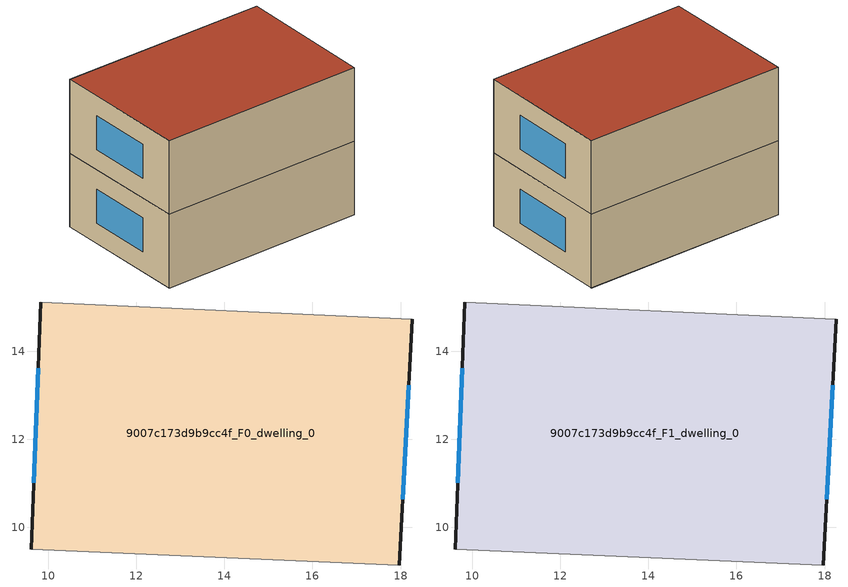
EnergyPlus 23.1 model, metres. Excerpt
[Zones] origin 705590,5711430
9007c173d9b9cc4f_F0_dwelling_0
 floor ground (EU_floor_Construction): 18.26,14.73 17.97,9.15 9.62,9.51 9.83,15.12 z0
 wall outside (EU_wall_Construction): 17.97,9.15 18.26,14.73 / 9.83,15.12 9.62,9.51 z0:3
 wall adiabatic (EU_wall_Construction): 18.26,14.73 9.83,15.12 / 9.62,9.51 17.97,9.15 z0:3
 window (EU_Window_Construction): 18.05,10.65 18.18,13.23 / 9.77,13.61 9.67,11.02 z0.81:2.19
9007c173d9b9cc4f_F1_dwelling_0
 floor to 9007c173d9b9cc4f_F0_dwelling_0 (EU_floor_Construction): 18.26,14.73 17.97,9.15 9.62,9.51 9.83,15.12 z3
 wall outside (EU_wall_Construction): 17.97,9.15 18.26,14.73 / 9.83,15.12 9.62,9.51 z3:6
 wall adiabatic (EU_wall_Construction): 18.26,14.73 9.83,15.12 / 9.62,9.51 17.97,9.15 z3:6
 window (EU_Window_Construction): 18.05,10.65 18.18,13.23 / 9.77,13.61 9.67,11.02 z3.81:5.19
 roof outside (EU_roof_Construction): 17.97,9.15 18.26,14.73 9.83,15.12 9.62,9.51 z6
shading: 18.26,14.73 9.83,15.12 / 9.62,9.51 17.97,9.15 z0:6
[Building]
EU S2 Campaign: North Axis=0; Terrain=City; Solar Distribution=FullExterior
[Site:Location]
London: Latitude=51.5; Longitude=-0.5; Time Zone=0; Elevation=25
[SizingPeriod:WeatherFileDays]
AnnualSizingPeriod: Begin Month=1; Begin Day of Month=1; End Month=12; End Day of Month=31; Day of Week for Start Day=Monday; Use Weather File Daylight Saving Period=No; Use Weather File Rain and Snow Indicators=No
[MATERIAL]
EU_InternalMass_Material: Roughness=MediumRough; Thickness=0.1; Conductivity=1; Density=1800; Specific Heat=900; Thermal Absorptance=0.9; Solar Absorptance=0.7; Visible Absorptance=0.7
[MATERIAL:NOMASS] Roughness=MediumRough; Thermal Absorptance=0.9; Solar Absorptance=0.7; Visible Absorptance=0.7
Name | Thermal Resistance
EU_wall_NoMass | 0.735294
EU_roof_NoMass | 0.520833
EU_floor_NoMass | 1.81159
[WINDOWMATERIAL:SIMPLEGLAZINGSYSTEM]
EU_Window_SimpleGlazing: UFactor=3.92; Solar Heat Gain Coefficient=0.85; Visible Transmittance=0.85
[CONSTRUCTION]
EU_wall_Construction: EU_wall_NoMass
EU_roof_Construction: EU_roof_NoMass
EU_floor_Construction: EU_floor_NoMass
EU_Window_Construction: EU_Window_SimpleGlazing
EU_InternalMass_Construction: EU_InternalMass_Material
[ZONE] Type=1; Multiplier=1; Ceiling Height=autocalculate; Floor Area=autocalculate; Part of Total Floor Area=Yes
Name | Volume
9007c173d9b9cc4f_F0_dwelling_0 | 141.146
9007c173d9b9cc4f_F1_dwelling_0 | 141.145
[INTERNALMASS] Construction=EU_InternalMass_Construction; Surface Area=47.0487
Name | Zone or ZoneList
9007c173d9b9cc4f_F0_dwelling_0_EU_InternalMass | 9007c173d9b9cc4f_F0_dwelling_0
9007c173d9b9cc4f_F1_dwelling_0_EU_InternalMass | 9007c173d9b9cc4f_F1_dwelling_0
[OTHEREQUIPMENT] Fuel Type=Electricity; Design Level Calculation Method=Watts/Area; Power per Zone Floor Area=1; Fraction Latent=0; Fraction Radiant=0; Fraction Lost=0; Carbon Dioxide Generation Rate=0; EndUse Subcategory=EU_Step8_InternalGains
Name | Zone or ZoneList or Space or SpaceList | Schedule
EU_Step8_InternalGain_9007c173d9b9cc4f_F0_dwelling_0_f000 | 9007c173d9b9cc4f_F0_dwelling_0 | EU_Step8_GainSchedule_9007c173d9b9cc4f_F0_dwelling_0_f000
EU_Step8_InternalGain_9007c173d9b9cc4f_F1_dwelling_0_f000 | 9007c173d9b9cc4f_F1_dwelling_0 | EU_Step8_GainSchedule_9007c173d9b9cc4f_F1_dwelling_0_f000
[ZONEVENTILATION:DESIGNFLOWRATE] Schedule=EU_AlwaysOn; Design Flow Rate Calculation Method=AirChanges/Hour; Air Changes per Hour=0.48; Ventilation Type=Natural; Fan Pressure Rise=0; Fan Total Efficiency=1; Constant Term Coefficient=1; Temperature Term Coefficient=0; Velocity Term Coefficient=0; Velocity Squared Term Coefficient=0; Minimum Indoor Temperature=-100; Maximum Indoor Temperature=100; Delta Temperature=-100; Minimum Outdoor Temperature=-100; Maximum Outdoor Temperature=100; Maximum Wind Speed=40
Name | Zone or ZoneList or Space or SpaceList
EU_ConstantAir_9007c173d9b9cc4f_F0_dwelling_0 | 9007c173d9b9cc4f_F0_dwelling_0
EU_ConstantAir_9007c173d9b9cc4f_F1_dwelling_0 | 9007c173d9b9cc4f_F1_dwelling_0
[HVACTEMPLATE:THERMOSTAT] Constant Heating Setpoint=20; Constant Cooling Setpoint=50
EU_HeatOnly_9007c173d9b9cc4f_F0_dwelling_0; EU_HeatOnly_9007c173d9b9cc4f_F1_dwelling_0
[HVACTEMPLATE:ZONE:IDEALLOADSAIRSYSTEM] System Availability Schedule=EU_AlwaysOn; Maximum Heating Supply Air Temperature=50; Minimum Cooling Supply Air Temperature=13; Maximum Heating Supply Air Humidity Ratio=0.0156; Minimum Cooling Supply Air Humidity Ratio=0.0077; Heating Limit=NoLimit; Cooling Limit=NoLimit; Heating Availability Schedule=EU_AlwaysOn; Cooling Availability Schedule=EU_CoolingOff; Dehumidification Control Type=ConstantSensibleHeatRatio; Cooling Sensible Heat Ratio=0.7; Dehumidification Setpoint=60; Humidification Control Type=None; Humidification Setpoint=30; Outdoor Air Method=None; Outdoor Air Flow Rate per Person=0.00944; Outdoor Air Flow Rate per Zone Floor Area=0; Outdoor Air Flow Rate per Zone=0; Demand Controlled Ventilation Type=None; Outdoor Air Economizer Type=NoEconomizer; Heat Recovery Type=None; Sensible Heat Recovery Effectiveness=0.7; Latent Heat Recovery Effectiveness=0.65
Name | Template Thermostat
9007c173d9b9cc4f_F0_dwelling_0 | EU_HeatOnly_9007c173d9b9cc4f_F0_dwelling_0
9007c173d9b9cc4f_F1_dwelling_0 | EU_HeatOnly_9007c173d9b9cc4f_F1_dwelling_0
[SIZING:ZONE] Zone Cooling Design Supply Air Temperature Input Method=SupplyAirTemperature; Zone Cooling Design Supply Air Temperature=13; Zone Heating Design Supply Air Temperature Input Method=SupplyAirTemperature; Zone Heating Design Supply Air Temperature=50; Zone Cooling Design Supply Air Humidity Ratio=0.008; Zone Heating Design Supply Air Humidity Ratio=0.008; Cooling Design Air Flow Method=DesignDay; Cooling Design Air Flow Rate=0; Cooling Minimum Air Flow per Zone Floor Area=0.000762; Cooling Minimum Air Flow=0; Cooling Minimum Air Flow Fraction=0.2; Heating Design Air Flow Method=DesignDay; Heating Design Air Flow Rate=0; Heating Maximum Air Flow per Zone Floor Area=0.002032; Heating Maximum Air Flow=0.141576; Heating Maximum Air Flow Fraction=0.3; Account for Dedicated Outdoor Air System=No; Dedicated Outdoor Air System Control Strategy=NeutralSupplyAir; Dedicated Outdoor Air Low Setpoint Temperature for Design=autosize; Dedicated Outdoor Air High Setpoint Temperature for Design=autosize; Zone Load Sizing Method=Sensible Load Only No Latent Load; Zone Latent Cooling Design Supply Air Humidity Ratio Input Method=HumidityRatioDifference; Zone Cooling Design Supply Air Humidity Ratio Difference=0.005; Zone Latent Heating Design Supply Air Humidity Ratio Input Method=HumidityRatioDifference; Zone Humidification Design Supply Air Humidity Ratio Difference=0.005
9007c173d9b9cc4f_F0_dwelling_0; 9007c173d9b9cc4f_F1_dwelling_0
[SCHEDULE:CONSTANT]
Name | Hourly Value
EU_AlwaysOn | 1
EU_CoolingOff | 0
[SCHEDULE:FILE] Column Number=1; Rows to Skip at Top=0; Number of Hours of Data=8760; Column Separator=Comma; Interpolate to Timestep=No; Minutes per Item=60; Adjust Schedule for Daylight Savings=Yes
Name | File
EU_Step8_GainSchedule_9007c173d9b9cc4f_F0_dwelling_0_f000 | ../../schedules/9007c173d9b9cc4f/9007c173d9b9cc4f_F0_dwelling_0_f000_gain.csv
EU_Step8_GainSchedule_9007c173d9b9cc4f_F1_dwelling_0_f000 | ../../schedules/9007c173d9b9cc4f/9007c173d9b9cc4f_F1_dwelling_0_f000_gain.csv
